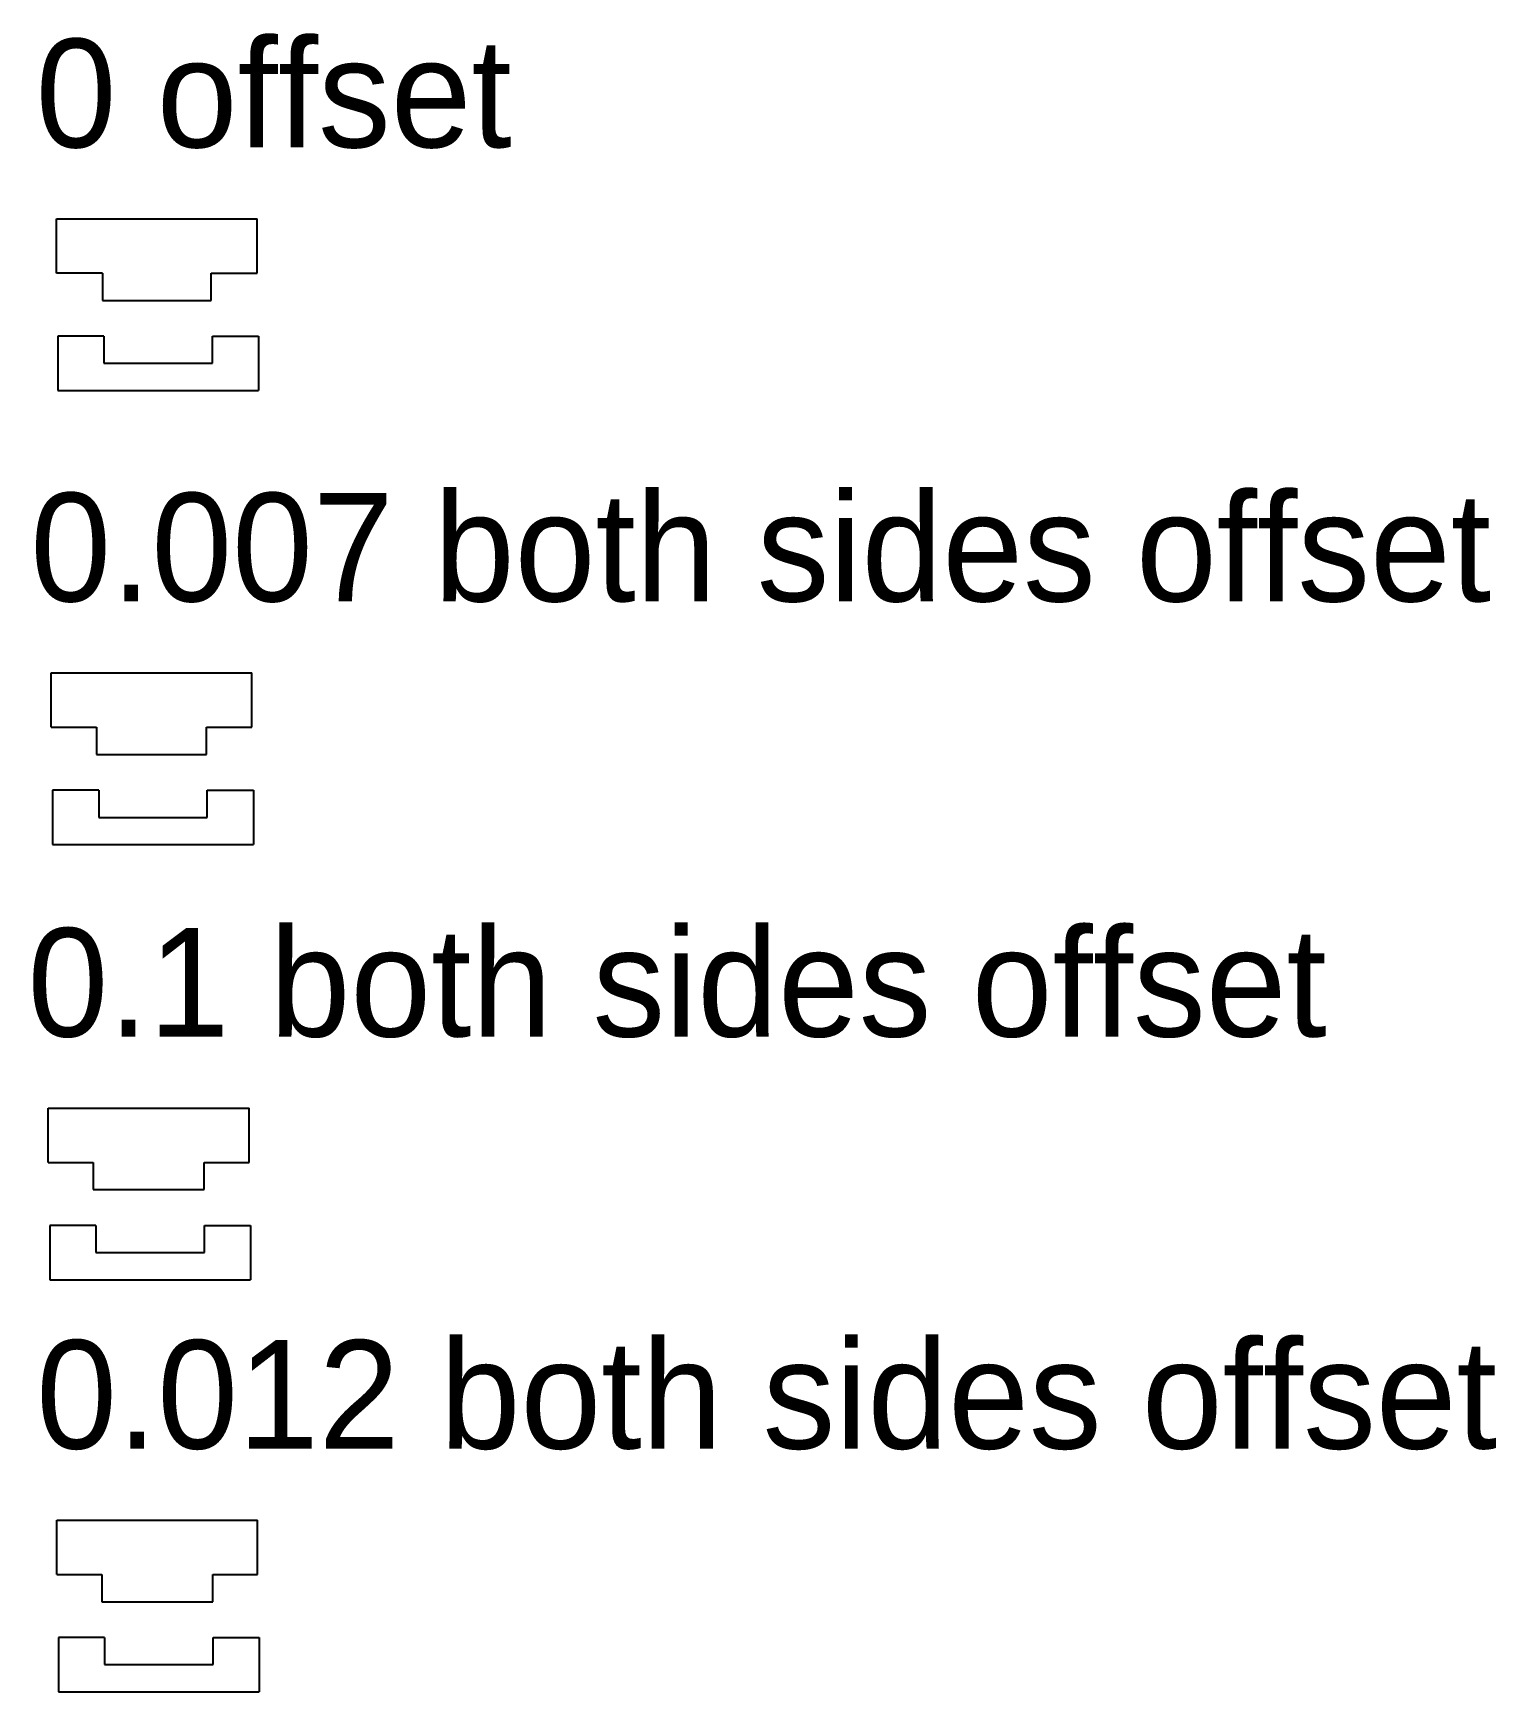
# Model space of a CAD drawing. Header units: inches. Extents: x 6.7 to 20.2, y 5 to 20.3.
import ezdxf

# ---------------------------------------------------------------- set-up
doc = ezdxf.new("R2010")
doc.units = ezdxf.units.IN
doc.header["$MEASUREMENT"] = 0

msp = doc.modelspace()

# ---------------------------------------------------------------- linework, layer by layer
for p, q in [((6.939, 18.073), (6.939, 18.574)), ((6.939, 18.574), (8.788, 18.574)), ((8.788, 18.073), (8.788, 18.574)), ((7.364, 18.073), (6.939, 18.073)), ((7.364, 18.073), (7.364, 17.823)), ((8.364, 17.823), (8.364, 18.073)), ((8.364, 18.073), (8.788, 18.073)), ((7.364, 17.823), (8.364, 17.823)), ((7.377, 17.494), (6.952, 17.494)), ((6.952, 17.494), (6.952, 16.993)), ((7.377, 17.494), (7.377, 17.244)), ((8.377, 17.244), (8.377, 17.494)), ((8.377, 17.494), (8.802, 17.494)), ((8.802, 17.494), (8.802, 16.993)), ((7.377, 17.244), (8.377, 17.244)), ((6.952, 16.993), (8.802, 16.993)), ((6.891, 13.889), (6.891, 14.39)), ((6.891, 14.39), (8.74, 14.39)), ((8.74, 13.889), (8.74, 14.39)), ((6.891, 13.889), (7.308, 13.889)), ((7.308, 13.889), (7.308, 13.639)), ((8.322, 13.639), (8.322, 13.889)), ((8.322, 13.889), (8.74, 13.889)), ((7.308, 13.639), (8.322, 13.639)), ((7.329, 13.309), (6.904, 13.309)), ((6.904, 13.309), (6.904, 12.809)), ((7.329, 13.309), (7.329, 13.059)), ((8.329, 13.059), (8.329, 13.309)), ((8.329, 13.309), (8.754, 13.309)), ((8.754, 13.309), (8.754, 12.809)), ((7.329, 13.059), (8.329, 13.059)), ((6.904, 12.809), (8.754, 12.809)), ((6.864, 9.879), (6.864, 10.38)), ((6.864, 10.38), (8.714, 10.38)), ((8.714, 9.879), (8.714, 10.38)), ((6.864, 9.879), (7.279, 9.879)), ((7.279, 9.879), (7.279, 9.629)), ((8.299, 9.629), (8.299, 9.879)), ((8.299, 9.879), (8.714, 9.879)), ((7.279, 9.629), (8.299, 9.629)), ((7.302, 9.3), (6.878, 9.3)), ((6.878, 9.3), (6.878, 8.799)), ((7.302, 9.3), (7.302, 9.05)), ((8.302, 9.05), (8.302, 9.3)), ((8.302, 9.3), (8.727, 9.3)), ((8.727, 9.3), (8.727, 8.799)), ((7.302, 9.05), (8.302, 9.05)), ((6.878, 8.799), (8.727, 8.799)), ((6.944, 6.082), (6.944, 6.583)), ((6.944, 6.583), (8.793, 6.583)), ((8.793, 6.082), (8.793, 6.583)), ((6.944, 6.082), (7.357, 6.082)), ((7.357, 6.082), (7.357, 5.832)), ((8.381, 5.832), (8.381, 6.082)), ((8.381, 6.082), (8.793, 6.082)), ((7.357, 5.832), (8.381, 5.832)), ((7.382, 5.502), (6.957, 5.502)), ((6.957, 5.502), (6.957, 5.002)), ((7.382, 5.502), (7.382, 5.252)), ((8.382, 5.252), (8.382, 5.502)), ((8.382, 5.502), (8.807, 5.502)), ((8.807, 5.502), (8.807, 5.002)), ((7.382, 5.252), (8.382, 5.252)), ((6.957, 5.002), (8.807, 5.002))]:
    msp.add_line(p, q)

# ---------------------------------------------------------------- texts
for s, p in [('0 offset', (6.748, 19.233)), ('0.007 both sides offset', (6.699, 15.049)), ('0.1 both sides offset', (6.673, 11.039)), ('0.012 both sides offset', (6.753, 7.242))]:
    msp.add_text(s, height=1).set_placement(p)

doc.saveas('drawing.dxf')
